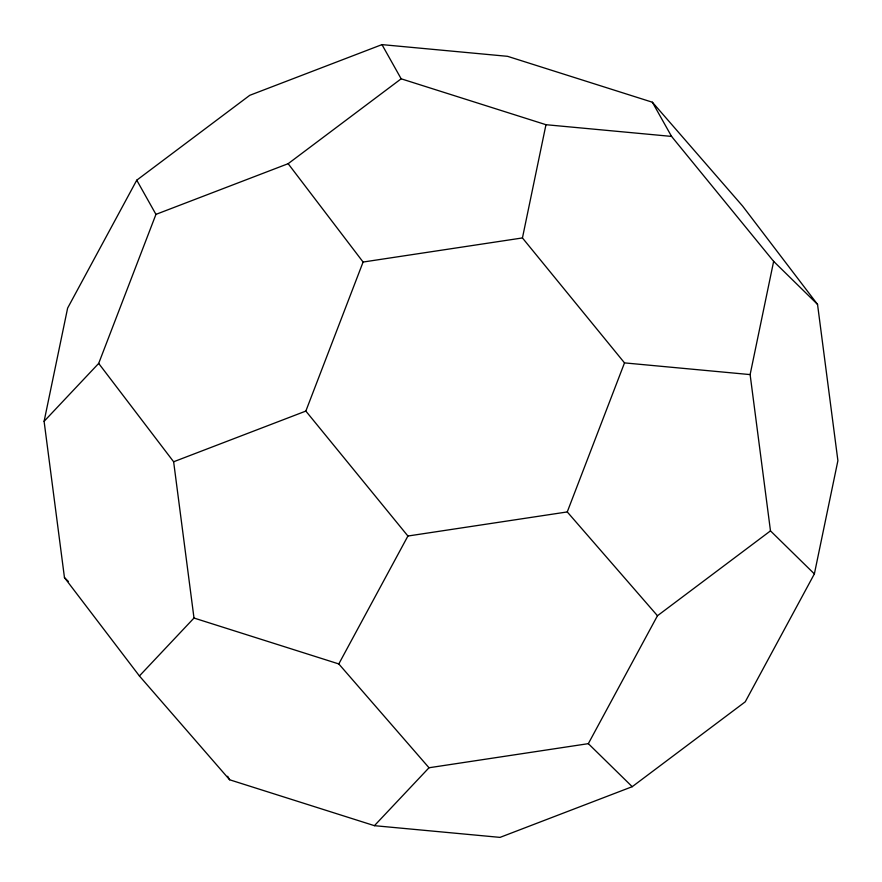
<?xml version="1.0" encoding="UTF-8"?>
<svg xmlns="http://www.w3.org/2000/svg" width="882" height="882" viewBox="0 0 882 882"><rect width="100%" height="100%" fill="white"/><g stroke="black" fill="none" stroke-linecap="round" stroke-linejoin="round"><path stroke-width="1.32" d="M44.1 421.331L67.627 308.094L136.754 180.182L249.771 95.311L381.972 44.618L507.58 56.327L652.371 102.224L742.589 206.035L817.537 304.389L837.9 460.669L814.373 573.906L745.246 701.818L632.229 786.689L500.028 837.382L374.42 825.673L229.629 779.776L139.411 675.965L64.463 577.611L44.1 421.331L98.685 363.417L155.949 214.37L288.149 163.688L401.167 78.807L545.969 124.704L671.566 136.412L773.646 261.359L817.537 304.389M814.373 573.906L770.482 530.876L750.119 374.596L624.511 362.888L522.442 237.942L545.969 124.704M750.119 374.596L773.646 261.359M98.685 363.417L173.633 461.771L305.845 411.078L363.097 262.042L288.149 163.688M770.482 530.876L657.465 615.746L588.338 743.658L429.005 767.759L338.798 663.937L407.914 536.024L567.258 511.935L624.511 362.888M139.411 675.965L193.996 618.039L173.633 461.771M374.42 825.673L429.005 767.759M363.097 262.042L522.442 237.942M193.996 618.039L338.798 663.937M588.338 743.658L632.229 786.689M64.463 577.611L68.366 581.436M567.258 511.935L657.465 615.746M305.845 411.078L407.914 536.024M652.371 102.224L671.566 136.412M381.972 44.618L401.167 78.807M136.754 180.182L155.949 214.37M227.644 776.248L229.629 779.776"/></g></svg>
